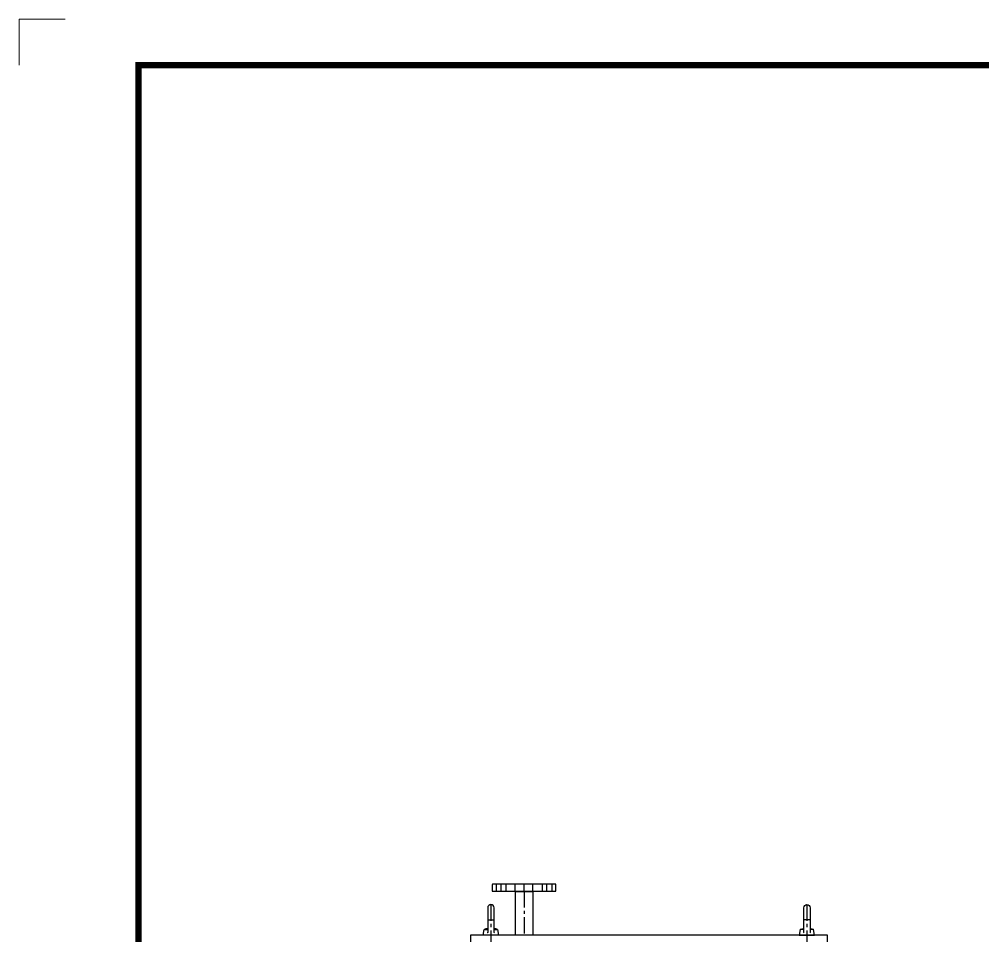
# Model space of a CAD drawing. Header units: millimetres. Extents: x -8980 to 16421, y 0 to 6237.
# Drawn here: x 8861 to 10751, y 3548 to 5346 of the extents above; entities that cross this region are included whole.
import ezdxf
from ezdxf.enums import TextEntityAlignment as Align

# ---------------------------------------------------------------- set-up
doc = ezdxf.new("R2010")
doc.units = ezdxf.units.MM
doc.linetypes.add('CENTER', pattern=[50.8, 31.75, -6.35, 6.35, -6.35])
doc.linetypes.add('HIDDENX2', pattern=[19.05, 12.7, -6.35])
doc.layers.add('CENTER', color=1, linetype='CENTER')
doc.layers.add('FORMAT-1', color=7, linetype='Continuous')
doc.styles.add('HAN', font='')
doc.styles.get('HAN').set_extended_font_data('GulimChe')

# ---------------------------------------------------------------- blocks, each defined once
blk = doc.blocks.new('format-3')
at = {"color": 3, "lineweight": 9}
for p in [(0, 292), (5, 297)]:
    blk.add_line(p, (0, 297), dxfattribs=at)
at = {"layer": 'FORMAT-1', "const_width": 0.7}
blk.add_lwpolyline([(13, 5), (13, 292), (415, 292), (415, 5)], close=True, dxfattribs=at)
at = {"style": 'HAN'}
for tag, height, p in [('MODEL-NAME', 3, (386.6, 31.53)), ('SCALE', 2.7, (321.31, 26.29)), ('PART-NAME', 3, (386.6, 26.29)), ('PART-NO', 3, (386.6, 21.01)), ('DRA-BY', 3, (261.22, 19.44)), ('CH-BY', 3, (277.71, 19.44)), ('APP-BY', 3, (294.2, 19.44)), ('관련업체', 3, (334.02, 9.26)), ('DRA-DATE', 2.5, (261.22, 7.48)), ('CH-DATE', 2.5, (277.71, 7.48)), ('APP-DATE', 2.5, (294.2, 7.48))]:
    blk.add_attdef(tag, text='', height=height, dxfattribs=at).set_placement(p, align=Align.MIDDLE_CENTER)

msp = doc.modelspace()

# ---------------------------------------------------------------- linework, layer by layer
at = {"color": 2, "linetype": 'HIDDENX2'}
for p, q in [((9796.501, 3648.978), (9796.501, 3634.978)), ((9815.501, 3648.978), (9815.501, 3634.978)), ((9833.751, 3634.978), (9833.751, 3648.978)), ((9868.251, 3634.978), (9868.251, 3648.978)), ((9886.501, 3648.978), (9886.501, 3634.978)), ((9905.501, 3648.978), (9905.501, 3634.978))]:
    msp.add_line(p, q, dxfattribs=at)
at = {"color": 3}
for p, q in [((9868.001, 3633.952), (9834.001, 3633.952)), ((10446.001, 3548.978), (9746.001, 3548.978)), ((9746.001, 3548.978), (9746.001, 1748.978, 0)), ((10446.001, 1748.978, 0), (10446.001, 3548.978))]:
    msp.add_line(p, q, dxfattribs=at)
msp.add_lwpolyline([(9913.501, 3634.978), (9913.501, 3647.978, 0.41421356), (9912.501, 3648.978), (9789.501, 3648.978, 0.41421356), (9788.501, 3647.978), (9788.501, 3634.978)], format="xyb", close=True, dxfattribs=at)
msp.add_lwpolyline([(9834.001, 3548.978), (9834.001, 3633.952), (9835.601, 3634.978), (9866.401, 3634.978), (9868.001, 3633.952), (9868.001, 3548.978)], dxfattribs=at)
at = {"color": 3, "elevation": 0}
for points in [[(9793.051, 3553.678, -0.5), (9792.251, 3554.478), (9792.251, 3602.728, 1), (9779.751, 3602.728), (9779.751, 3554.478, -0.5), (9778.951, 3553.678)], [(10398.951, 3553.678, 0.5), (10399.751, 3554.478), (10399.751, 3602.728, -1), (10412.251, 3602.728), (10412.251, 3554.478, 0.5), (10413.051, 3553.678)], [(9779.751, 3561.478, 0.11485452), (9772.941, 3559.978)], [(9799.061, 3559.978, 0.11485452), (9792.251, 3561.478)], [(10392.941, 3559.978, -0.11485452), (10399.751, 3561.478)], [(10412.251, 3561.478, -0.11485452), (10419.061, 3559.978)]]:
    msp.add_lwpolyline(points, format="xyb", dxfattribs=at)
for points in [[(9792.251, 3559.978), (9799.061, 3559.978), (9801.001, 3548.978), (9771.001, 3548.978), (9772.941, 3559.978), (9779.751, 3559.978)], [(10399.751, 3559.978), (10392.941, 3559.978), (10391.001, 3548.978), (10421.001, 3548.978), (10419.061, 3559.978), (10412.251, 3559.978)]]:
    msp.add_lwpolyline(points, dxfattribs=at)
at = {"layer": 'CENTER'}
for p, q in [((9806.001, 3634.978), (9806.001, 3648.978)), ((9851.001, 3634.978), (9851.001, 3648.978)), ((9896.001, 3634.978), (9896.001, 3648.978)), ((9851.001, 3634.978), (9851.001, 3548.978)), ((9786.001, 3608.978, 0), (9786.001, 3521.978, 0)), ((10406.001, 3608.978, 0), (10406.001, 3521.978, 0)), ((9779.751, 3578.978, 0), (9792.251, 3578.978, 0)), ((10412.251, 3578.978, 0), (10399.751, 3578.978, 0))]:
    msp.add_line(p, q, dxfattribs=at)

# ---------------------------------------------------------------- block references
at = {"xscale": 18, "yscale": 18, "zscale": 18}
msp.add_blockref('format-3', (8860.77, 0), dxfattribs=at)

doc.saveas('drawing.dxf')
